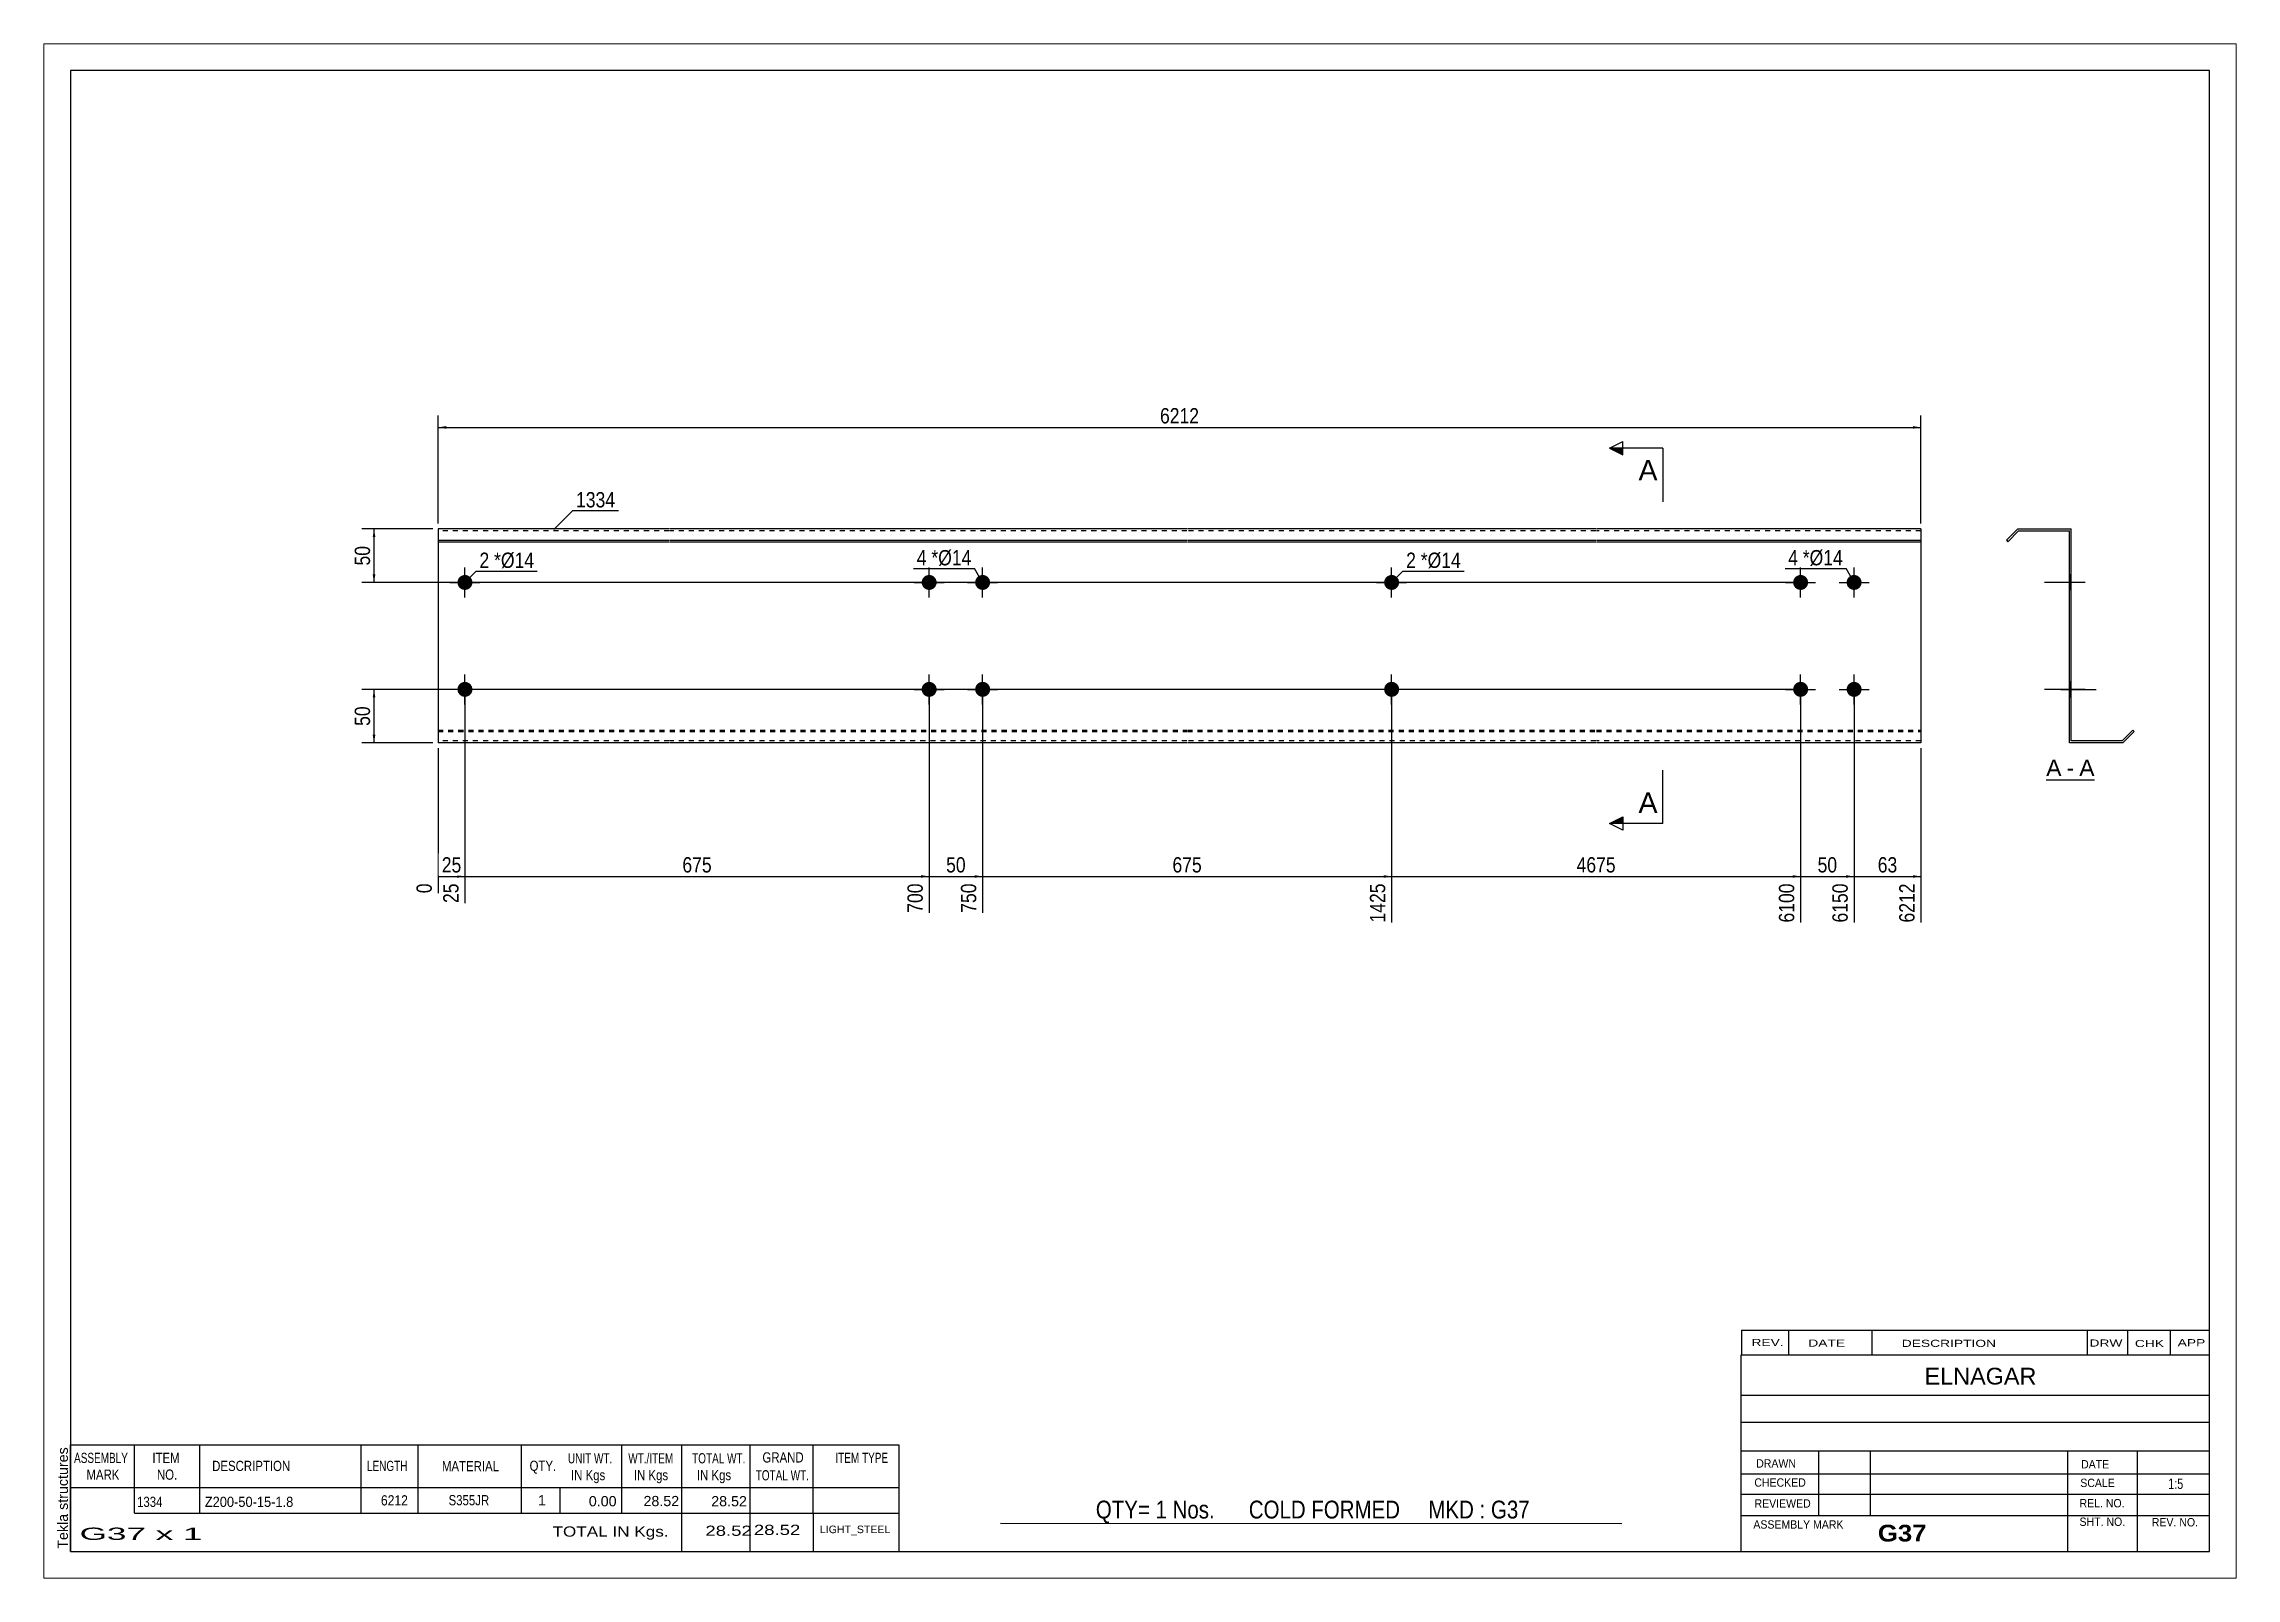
# Paper-space layout 'Layout1' of a CAD drawing. Header units: millimetres. Extents: x 0 to 410, y 0 to 287.
# The model-space entities are those that its viewports show. They can reach past a viewport. Long polylines and large blocks are cut down to what shows.
import ezdxf

# ---------------------------------------------------------------- set-up
doc = ezdxf.new("R2010")
doc.units = ezdxf.units.MM
doc.linetypes.add('DXK_LINE_DOT1', pattern=[1.8814, 0.9407, -0.9407])
doc.layers.add('Viewport layer', color=7, linetype='Continuous', plot=False)
doc.styles.add('Arial', font='ARIAL.TTF', dxfattribs={"height": 0.2})
doc.styles.add('Arial Bold', font='ARIALBD.TTF', dxfattribs={"height": 0.2})
doc.styles.add('Arial Narrow', font='ARIALN.TTF', dxfattribs={"height": 0.2})

# ---------------------------------------------------------------- blocks, each defined once
blk = doc.blocks.new('Unknown-629089689-1553')
at = {"color": 5, "linetype": 'Continuous'}
for p, q in [((331.25, 105.75), (-68.75, 105.75)), ((-68.75, 105.75), (-68.75, -171.25)), ((331.25, -171.25), (331.25, 105.75)), ((-68.75, -171.25), (331.25, -171.25))]:
    blk.add_line(p, q, dxfattribs=at)
at = {"color": 174, "linetype": 'Continuous', "style": 'Arial'}
blk.add_text('Tekla structures', height=1.9102, rotation=90, dxfattribs=at).set_placement((-69.25, -170.75))
blk = doc.blocks.new('Unknown-629089689-12 - 1229')
at = {"color": 7, "linetype": 'Continuous'}
blk.add_line((300.73, -26.95), (309.75, -26.95), dxfattribs=at)
at = {"color": 0, "linetype": 'Continuous'}
blk.add_wipeout([(303.57, -26.2), (303.57, -23), (300.73, -23), (300.73, -26.2)], dxfattribs=at)
blk.add_wipeout([(305.95, -26.2), (305.95, -23), (304.53, -23), (304.53, -26.2)], dxfattribs=at)
at = {"color": 96, "linetype": 'Continuous', "style": 'Arial'}
blk.add_text('A', height=3.06, dxfattribs=at).set_placement((300.73, -26.2))
at = {"color": 0, "linetype": 'Continuous'}
blk.add_wipeout([(309.75, -26.2), (309.75, -23), (306.91, -23), (306.91, -26.2)], dxfattribs=at)
at = {"color": 96, "linetype": 'Continuous', "style": 'Arial'}
for s, p in [('A', (306.91, -26.2)), ('-', (304.53, -26.2))]:
    blk.add_text(s, height=3.06, dxfattribs=at).set_placement(p)
blk = doc.blocks.new('Bolt-629089689-1223 - 1203')
at = {"linetype": 'Continuous'}
blk.add_hatch(color=3, dxfattribs=at).paths.add_polyline_path([(176.91, -10, -1), (179.71, -10, -1)])
at = {"color": 3, "linetype": 'Continuous'}
for p, q in [((178.31, -12.8), (178.31, -7.2)), ((181.11, -10), (175.51, -10))]:
    blk.add_line(p, q, dxfattribs=at)
blk = doc.blocks.new('Part-629089689-1218 - 1203')
at = {"color": 2, "linetype": 'Continuous'}
for p, q in [((0, 20), (0, -20)), ((43.19, 20), (0, 20)), ((0, 17.88), (43.19, 17.88)), ((0, 17.62), (43.19, 17.62)), ((140.02, 20), (43.29, 20)), ((43.29, 17.88), (140.02, 17.88)), ((43.29, 17.62), (140.02, 17.62)), ((216.5, 20), (140.12, 20)), ((140.12, 17.88), (216.5, 17.88)), ((140.12, 17.62), (216.5, 17.62)), ((277.3, 20), (216.6, 20)), ((216.6, 17.88), (277.3, 17.88)), ((216.6, 17.62), (277.3, 17.62)), ((277.3, 20), (277.3, -20)), ((43.19, -20), (0, -20)), ((140.02, -20), (43.29, -20)), ((216.5, -20), (140.12, -20)), ((277.3, -20), (216.6, -20))]:
    blk.add_line(p, q, dxfattribs=at)
at = {"color": 7, "linetype": 'DXK_LINE_DOT1'}
for p, q in [((43.19, 19.64), (0, 19.64)), ((140.02, 19.64), (43.29, 19.64)), ((216.5, 19.64), (140.12, 19.64)), ((277.3, 19.64), (216.6, 19.64)), ((0, -17.62), (43.19, -17.62)), ((0, -17.88), (43.19, -17.88)), ((43.19, -19.64), (0, -19.64)), ((43.29, -17.62), (140.02, -17.62)), ((43.29, -17.88), (140.02, -17.88)), ((140.02, -19.64), (43.29, -19.64)), ((140.12, -17.62), (216.5, -17.62)), ((140.12, -17.88), (216.5, -17.88)), ((216.5, -19.64), (140.12, -19.64)), ((216.6, -17.62), (277.3, -17.62)), ((216.6, -17.88), (277.3, -17.88)), ((277.3, -19.64), (216.6, -19.64))]:
    blk.add_line(p, q, dxfattribs=at)
blk = doc.blocks.new('Bolt-629089689-1219 - 1203')
at = {"linetype": 'Continuous'}
for points in [[(253.4, 10, -1), (256.2, 10, -1)], [(263.4, 10, -1), (266.2, 10, -1)], [(253.4, -10, -1), (256.2, -10, -1)], [(263.4, -10, -1), (266.2, -10, -1)]]:
    blk.add_hatch(color=3, dxfattribs=at).paths.add_polyline_path(points)
at = {"color": 3, "linetype": 'Continuous'}
for p, q in [((254.8, 7.2), (254.8, 12.8)), ((264.8, 7.2), (264.8, 12.8)), ((252, 10), (257.6, 10)), ((262, 10), (267.6, 10)), ((254.8, -12.8), (254.8, -7.2)), ((264.8, -12.8), (264.8, -7.2)), ((252, -10), (257.6, -10)), ((262, -10), (267.6, -10))]:
    blk.add_line(p, q, dxfattribs=at)
blk = doc.blocks.new('Bolt-629089689-1220 - 1203')
at = {"linetype": 'Continuous'}
for points in [[(90.42, 10, -1), (93.22, 10, -1)], [(100.42, 10, -1), (103.22, 10, -1)], [(90.42, -10, -1), (93.22, -10, -1)], [(100.42, -10, -1), (103.22, -10, -1)]]:
    blk.add_hatch(color=3, dxfattribs=at).paths.add_polyline_path(points)
at = {"color": 3, "linetype": 'Continuous'}
for p, q in [((91.82, 7.2), (91.82, 12.8)), ((101.82, 7.2), (101.82, 12.8)), ((89.02, 10), (94.62, 10)), ((99.02, 10), (104.62, 10)), ((91.82, -12.8), (91.82, -7.2)), ((101.82, -12.8), (101.82, -7.2)), ((89.02, -10), (94.62, -10)), ((99.02, -10), (104.62, -10))]:
    blk.add_line(p, q, dxfattribs=at)
blk = doc.blocks.new('Bolt-629089689-1221 - 1203')
at = {"linetype": 'Continuous'}
blk.add_hatch(color=3, dxfattribs=at).paths.add_polyline_path([(3.6, 10, -1), (6.4, 10, -1)])
at = {"color": 3, "linetype": 'Continuous'}
for p, q in [((5, 7.2), (5, 12.8)), ((2.2, 10), (7.8, 10))]:
    blk.add_line(p, q, dxfattribs=at)
blk = doc.blocks.new('Bolt-629089689-1222 - 1203')
at = {"linetype": 'Continuous'}
blk.add_hatch(color=3, dxfattribs=at).paths.add_polyline_path([(176.91, 10, -1), (179.71, 10, -1)])
at = {"color": 3, "linetype": 'Continuous'}
for p, q in [((178.31, 7.2), (178.31, 12.8)), ((175.51, 10), (181.11, 10))]:
    blk.add_line(p, q, dxfattribs=at)
blk = doc.blocks.new('Bolt-629089689-1224 - 1203')
at = {"linetype": 'Continuous'}
blk.add_hatch(color=3, dxfattribs=at).paths.add_polyline_path([(3.6, -10, -1), (6.4, -10, -1)])
at = {"color": 3, "linetype": 'Continuous'}
for p, q in [((5, -12.8), (5, -7.2)), ((7.8, -10), (2.2, -10))]:
    blk.add_line(p, q, dxfattribs=at)
blk = doc.blocks.new('Bolt-629089689-1232 - 1229')
at = {"linetype": 'Continuous'}
for points in [[(305.06, 11.4), (305.06, 8.6), (305.42, 8.6), (305.42, 11.4)], [(305.06, 11.4), (305.06, 8.6), (305.42, 8.6), (305.42, 11.4)], [(305.06, -8.6), (305.06, -11.4), (305.42, -11.4), (305.42, -8.6)], [(305.06, -8.6), (305.06, -11.4), (305.42, -11.4), (305.42, -8.6)]]:
    blk.add_hatch(color=3, dxfattribs=at).paths.add_polyline_path(points)
at = {"color": 3, "linetype": 'Continuous'}
for p, q in [((308.02, 10), (300.42, 10)), ((308.02, 10), (300.42, 10)), ((305.42, 11.4), (305.06, 11.4)), ((305.42, 11.4), (305.06, 11.4)), ((305.42, 8.6), (305.06, 8.6)), ((305.42, 8.6), (305.06, 8.6)), ((308.02, -10), (300.42, -10)), ((308.02, -10), (300.42, -10)), ((305.42, -8.6), (305.06, -8.6)), ((305.42, -8.6), (305.06, -8.6)), ((305.42, -11.4), (305.06, -11.4)), ((305.42, -11.4), (305.06, -11.4))]:
    blk.add_line(p, q, dxfattribs=at)
blk = doc.blocks.new('Part-629089689-1231 - 1229')
at = {"color": 2, "linetype": 'Continuous'}
for p, q in [((295.42, 20), (293.3, 17.88)), ((293.3, 17.88), (293.55, 17.62)), ((293.55, 17.62), (295.57, 19.64)), ((295.42, 20), (305.42, 20)), ((295.57, 19.64), (305.06, 19.64)), ((305.06, -20), (305.06, 19.64)), ((305.42, -19.64), (305.42, 20)), ((315.06, -20), (305.06, -20)), ((314.91, -19.64), (305.42, -19.64)), ((314.91, -19.64), (316.93, -17.62)), ((315.06, -20), (317.18, -17.88)), ((317.18, -17.88), (316.93, -17.62))]:
    blk.add_line(p, q, dxfattribs=at)
blk = doc.blocks.new('Bolt-629089689-1233 - 1229')
at = {"linetype": 'Continuous'}
for points in [[(305.06, 11.4), (305.06, 8.6), (305.42, 8.6), (305.42, 11.4)], [(305.06, 11.4), (305.06, 8.6), (305.42, 8.6), (305.42, 11.4)], [(305.06, -8.6), (305.06, -11.4), (305.42, -11.4), (305.42, -8.6)], [(305.06, -8.6), (305.06, -11.4), (305.42, -11.4), (305.42, -8.6)]]:
    blk.add_hatch(color=3, dxfattribs=at).paths.add_polyline_path(points)
at = {"color": 3, "linetype": 'Continuous'}
for p, q in [((308.02, 10), (300.42, 10)), ((308.02, 10), (300.42, 10)), ((305.42, 11.4), (305.06, 11.4)), ((305.42, 11.4), (305.06, 11.4)), ((305.42, 8.6), (305.06, 8.6)), ((305.42, 8.6), (305.06, 8.6)), ((308.02, -10), (300.42, -10)), ((308.02, -10), (300.42, -10)), ((305.42, -8.6), (305.06, -8.6)), ((305.42, -8.6), (305.06, -8.6)), ((305.42, -11.4), (305.06, -11.4)), ((305.42, -11.4), (305.06, -11.4))]:
    blk.add_line(p, q, dxfattribs=at)
blk = doc.blocks.new('Bolt-629089689-1234 - 1229')
at = {"linetype": 'Continuous'}
blk.add_hatch(color=3, dxfattribs=at).paths.add_polyline_path([(305.06, 11.4), (305.06, 8.6), (305.42, 8.6), (305.42, 11.4)])
at = {"color": 3, "linetype": 'Continuous'}
for p, q in [((307.32, 10), (300.72, 10)), ((305.42, 11.4), (305.06, 11.4)), ((305.42, 8.6), (305.06, 8.6))]:
    blk.add_line(p, q, dxfattribs=at)
blk = doc.blocks.new('Bolt-629089689-1235 - 1229')
at = {"linetype": 'Continuous'}
blk.add_hatch(color=3, dxfattribs=at).paths.add_polyline_path([(305.06, 11.4), (305.06, 8.6), (305.42, 8.6), (305.42, 11.4)])
at = {"color": 3, "linetype": 'Continuous'}
for p, q in [((307.32, 10), (300.72, 10)), ((305.42, 11.4), (305.06, 11.4)), ((305.42, 8.6), (305.06, 8.6))]:
    blk.add_line(p, q, dxfattribs=at)
blk = doc.blocks.new('Bolt-629089689-1236 - 1229')
at = {"linetype": 'Continuous'}
blk.add_hatch(color=3, dxfattribs=at).paths.add_polyline_path([(305.06, -8.6), (305.06, -11.4), (305.42, -11.4), (305.42, -8.6)])
at = {"color": 3, "linetype": 'Continuous'}
for p, q in [((303.46, -10), (310.06, -10)), ((305.06, -8.6), (305.42, -8.6)), ((305.06, -11.4), (305.42, -11.4))]:
    blk.add_line(p, q, dxfattribs=at)
blk = doc.blocks.new('Bolt-629089689-1237 - 1229')
at = {"linetype": 'Continuous'}
blk.add_hatch(color=3, dxfattribs=at).paths.add_polyline_path([(305.06, -8.6), (305.06, -11.4), (305.42, -11.4), (305.42, -8.6)])
at = {"color": 3, "linetype": 'Continuous'}
for p, q in [((303.46, -10), (310.06, -10)), ((305.06, -8.6), (305.42, -8.6)), ((305.06, -11.4), (305.42, -11.4))]:
    blk.add_line(p, q, dxfattribs=at)
blk = doc.blocks.new('StraightDimension-629089689-1251 - 1203')
at = {"linetype": 'Continuous'}
blk.add_hatch(color=7, dxfattribs=at).paths.add_polyline_path([(3.5, -44.75), (5, -45), (3.5, -45.25)])
at = {"color": 7, "linetype": 'Continuous'}
for p, q in [((5, -11), (5, -49.96)), ((0, -21), (0, -48.13)), ((0, -45), (5, -45))]:
    blk.add_line(p, q, dxfattribs=at)
at = {"color": 0}
blk.add_wipeout([(4.93, -44.85), (4.93, -40.65), (0.07, -40.65), (0.07, -44.85)], dxfattribs=at)
at = {"color": 0, "linetype": 'Continuous'}
blk.add_wipeout([(4.4, -45.7), (0.2, -45.7), (0.2, -50.56), (4.4, -50.56)], dxfattribs=at)
blk.add_wipeout([(-0.6, -45.7), (-4.8, -45.7), (-4.8, -48.73), (-0.6, -48.73)], dxfattribs=at)
at = {"color": 3, "style": 'Arial Narrow'}
blk.add_text('25', height=2.863, dxfattribs=at).set_placement((0.67, -44.25))
at = {"color": 3, "linetype": 'Continuous', "style": 'Arial Narrow'}
for s, height, p in [('0', 2.86, (-1.2, -48.13)), ('25', 2.863, (3.8, -49.96))]:
    blk.add_text(s, height=height, rotation=90.0002, dxfattribs=at).set_placement(p)
blk = doc.blocks.new('StraightDimension-629089689-1246 - 1203')
at = {"linetype": 'Continuous'}
blk.add_hatch(color=7, dxfattribs=at).paths.add_polyline_path([(263.3, -44.75), (264.8, -45), (263.3, -45.25)])
at = {"color": 7, "linetype": 'Continuous'}
for p, q in [((254.8, -11), (254.8, -53.61)), ((264.8, -11), (264.8, -53.61)), ((254.8, -45), (264.8, -45))]:
    blk.add_line(p, q, dxfattribs=at)
at = {"color": 0}
blk.add_wipeout([(262.23, -44.85), (262.23, -40.65), (257.37, -40.65), (257.37, -44.85)], dxfattribs=at)
at = {"color": 0, "linetype": 'Continuous'}
blk.add_wipeout([(264.2, -45.7), (260, -45.7), (260, -54.21), (264.2, -54.21)], dxfattribs=at)
at = {"color": 3, "style": 'Arial Narrow'}
blk.add_text('50', height=2.863, dxfattribs=at).set_placement((257.97, -44.25))
at = {"color": 3, "linetype": 'Continuous', "style": 'Arial Narrow'}
blk.add_text('6150', height=2.863, rotation=90.0002, dxfattribs=at).set_placement((263.6, -53.61))
blk = doc.blocks.new('StraightDimension-629089689-1245 - 1203')
at = {"linetype": 'Continuous'}
blk.add_hatch(color=7, dxfattribs=at).paths.add_polyline_path([(275.8, -44.75), (277.3, -45), (275.8, -45.25)])
at = {"color": 7, "linetype": 'Continuous'}
for p, q in [((264.8, -11), (264.8, -53.61)), ((277.3, -21), (277.3, -53.61)), ((264.8, -45), (277.3, -45))]:
    blk.add_line(p, q, dxfattribs=at)
at = {"color": 0}
blk.add_wipeout([(273.48, -44.85), (273.48, -40.65), (268.62, -40.65), (268.62, -44.85)], dxfattribs=at)
at = {"color": 0, "linetype": 'Continuous'}
blk.add_wipeout([(276.7, -45.7), (272.5, -45.7), (272.5, -54.21), (276.7, -54.21)], dxfattribs=at)
at = {"color": 3, "style": 'Arial Narrow'}
blk.add_text('63', height=2.863, dxfattribs=at).set_placement((269.22, -44.25))
at = {"color": 3, "linetype": 'Continuous', "style": 'Arial Narrow'}
blk.add_text('6212', height=2.863, rotation=90.0002, dxfattribs=at).set_placement((276.1, -53.61))
blk = doc.blocks.new('StraightDimension-629089689-1247 - 1203')
at = {"linetype": 'Continuous'}
blk.add_hatch(color=7, dxfattribs=at).paths.add_polyline_path([(253.3, -44.75), (254.8, -45), (253.3, -45.25)])
at = {"color": 7, "linetype": 'Continuous'}
for p, q in [((178.31, -11), (178.31, -53.61)), ((254.8, -11), (254.8, -53.61)), ((178.31, -45), (254.8, -45))]:
    blk.add_line(p, q, dxfattribs=at)
at = {"color": 0}
blk.add_wipeout([(220.81, -44.85), (220.81, -40.65), (212.3, -40.65), (212.3, -44.85)], dxfattribs=at)
at = {"color": 0, "linetype": 'Continuous'}
blk.add_wipeout([(254.2, -45.7), (250, -45.7), (250, -54.21), (254.2, -54.21)], dxfattribs=at)
at = {"color": 3, "style": 'Arial Narrow'}
blk.add_text('4675', height=2.863, dxfattribs=at).set_placement((212.9, -44.25))
at = {"color": 3, "linetype": 'Continuous', "style": 'Arial Narrow'}
blk.add_text('6100', height=2.863, rotation=90.0002, dxfattribs=at).set_placement((253.6, -53.61))
blk = doc.blocks.new('StraightDimension-629089689-1248 - 1203')
at = {"linetype": 'Continuous'}
blk.add_hatch(color=7, dxfattribs=at).paths.add_polyline_path([(176.81, -44.75), (178.31, -45), (176.81, -45.25)])
at = {"color": 7, "linetype": 'Continuous'}
for p, q in [((101.82, -11), (101.82, -51.78)), ((178.31, -11), (178.31, -53.61)), ((101.82, -45), (178.31, -45))]:
    blk.add_line(p, q, dxfattribs=at)
at = {"color": 0}
blk.add_wipeout([(143.41, -44.85), (143.41, -40.65), (136.72, -40.65), (136.72, -44.85)], dxfattribs=at)
at = {"color": 0, "linetype": 'Continuous'}
blk.add_wipeout([(177.71, -45.7), (173.51, -45.7), (173.51, -54.21), (177.71, -54.21)], dxfattribs=at)
at = {"color": 3, "style": 'Arial Narrow'}
blk.add_text('675', height=2.863, dxfattribs=at).set_placement((137.32, -44.25))
at = {"color": 3, "linetype": 'Continuous', "style": 'Arial Narrow'}
blk.add_text('1425', height=2.863, rotation=90.0002, dxfattribs=at).set_placement((177.11, -53.61))
blk = doc.blocks.new('StraightDimension-629089689-1249 - 1203')
at = {"linetype": 'Continuous'}
blk.add_hatch(color=7, dxfattribs=at).paths.add_polyline_path([(100.32, -44.75), (101.82, -45), (100.32, -45.25)])
at = {"color": 7, "linetype": 'Continuous'}
for p, q in [((91.82, -11), (91.82, -51.78)), ((101.82, -11), (101.82, -51.78)), ((91.82, -45), (101.82, -45))]:
    blk.add_line(p, q, dxfattribs=at)
at = {"color": 0}
blk.add_wipeout([(99.25, -44.85), (99.25, -40.65), (94.39, -40.65), (94.39, -44.85)], dxfattribs=at)
at = {"color": 0, "linetype": 'Continuous'}
blk.add_wipeout([(101.22, -45.7), (97.02, -45.7), (97.02, -52.38), (101.22, -52.38)], dxfattribs=at)
at = {"color": 3, "style": 'Arial Narrow'}
blk.add_text('50', height=2.863, dxfattribs=at).set_placement((94.99, -44.25))
at = {"color": 3, "linetype": 'Continuous', "style": 'Arial Narrow'}
blk.add_text('750', height=2.863, rotation=90.0002, dxfattribs=at).set_placement((100.62, -51.78))
blk = doc.blocks.new('StraightDimension-629089689-1250 - 1203')
at = {"linetype": 'Continuous'}
blk.add_hatch(color=7, dxfattribs=at).paths.add_polyline_path([(90.32, -44.75), (91.82, -45), (90.32, -45.25)])
at = {"color": 7, "linetype": 'Continuous'}
for p, q in [((5, -11), (5, -49.96)), ((91.82, -11), (91.82, -51.78)), ((5, -45), (91.82, -45))]:
    blk.add_line(p, q, dxfattribs=at)
at = {"color": 0}
blk.add_wipeout([(51.75, -44.85), (51.75, -40.65), (45.07, -40.65), (45.07, -44.85)], dxfattribs=at)
at = {"color": 0, "linetype": 'Continuous'}
blk.add_wipeout([(91.22, -45.7), (87.02, -45.7), (87.02, -52.38), (91.22, -52.38)], dxfattribs=at)
at = {"color": 3, "style": 'Arial Narrow'}
blk.add_text('675', height=2.863, dxfattribs=at).set_placement((45.67, -44.25))
at = {"color": 3, "linetype": 'Continuous', "style": 'Arial Narrow'}
blk.add_text('700', height=2.863, rotation=90.0002, dxfattribs=at).set_placement((90.62, -51.78))
blk = doc.blocks.new('StraightDimension-629089689-1278 - 1203')
at = {"linetype": 'Continuous'}
for points in [[(-12.25, 18.5), (-12, 20), (-11.75, 18.5)], [(-11.75, 11.5), (-12, 10), (-12.25, 11.5)]]:
    blk.add_hatch(color=7, dxfattribs=at).paths.add_polyline_path(points)
at = {"color": 7, "linetype": 'Continuous'}
for p, q in [((-1, 20), (-14.25, 20)), ((-12, 10), (-12, 20)), ((253.8, 10), (-14.25, 10))]:
    blk.add_line(p, q, dxfattribs=at)
at = {"color": 0}
blk.add_wipeout([(-12.15, 17.43), (-16.35, 17.43), (-16.35, 12.57), (-12.15, 12.57)], dxfattribs=at)
at = {"color": 3, "style": 'Arial Narrow'}
blk.add_text('50', height=2.863, rotation=90.0002, dxfattribs=at).set_placement((-12.75, 13.17))
blk = doc.blocks.new('StraightDimension-629089689-1286 - 1203')
at = {"linetype": 'Continuous'}
for points in [[(-12.25, -11.5), (-12, -10), (-11.75, -11.5)], [(-11.75, -18.5), (-12, -20), (-12.25, -18.5)]]:
    blk.add_hatch(color=7, dxfattribs=at).paths.add_polyline_path(points)
at = {"color": 7, "linetype": 'Continuous'}
for p, q in [((253.8, -10), (-14.25, -10)), ((-12, -20), (-12, -10)), ((-1, -20), (-14.25, -20))]:
    blk.add_line(p, q, dxfattribs=at)
at = {"color": 0}
blk.add_wipeout([(-12.15, -12.57), (-16.35, -12.57), (-16.35, -17.43), (-12.15, -17.43)], dxfattribs=at)
at = {"color": 3, "style": 'Arial Narrow'}
blk.add_text('50', height=2.863, rotation=90.0002, dxfattribs=at).set_placement((-12.75, -16.83))
blk = doc.blocks.new('StraightDimension-629089689-1294 - 1203')
at = {"linetype": 'Continuous'}
for points in [[(1.5, 38.75), (0, 39), (1.5, 39.25)], [(275.8, 39.25), (277.3, 39), (275.8, 38.75)]]:
    blk.add_hatch(color=7, dxfattribs=at).paths.add_polyline_path(points)
at = {"color": 7, "linetype": 'Continuous'}
for p, q in [((0, 21), (0, 41.25)), ((277.3, 21), (277.3, 41.25)), ((0, 39), (277.3, 39))]:
    blk.add_line(p, q, dxfattribs=at)
at = {"color": 0}
blk.add_wipeout([(142.91, 39.15), (142.91, 43.35), (134.39, 43.35), (134.39, 39.15)], dxfattribs=at)
at = {"color": 3, "style": 'Arial Narrow'}
blk.add_text('6212', height=2.863, dxfattribs=at).set_placement((134.99, 39.75))
blk = doc.blocks.new('CBS_BOM-629089689-1572')
at = {"color": 7, "linetype": 'Continuous'}
for p, q in [((-68.78, -159.28), (-68.78, -151.28)), ((-68.78, -151.28), (86.14, -151.28)), ((-56.78, -159.28), (-56.78, -151.28)), ((-44.59, -159.28), (-44.59, -151.28)), ((-14.43, -159.28), (-14.43, -151.28)), ((-3.75, -159.28), (-3.75, -151.28)), ((15.57, -159.28), (15.57, -151.28)), ((34.37, -159.28), (34.37, -151.28)), ((45.58, -159.28), (45.58, -151.28)), ((58.37, -159.28), (58.37, -151.28)), ((70.12, -159.28), (70.12, -151.28)), ((86.14, -151.29), (86.14, -159.27)), ((-68.78, -159.28), (86.14, -159.28)), ((-68.78, -164.08), (-68.78, -159.28)), ((-56.78, -164.08), (-56.78, -159.28)), ((-44.59, -164.08), (-44.59, -159.28)), ((-14.43, -164.08), (-14.43, -159.28)), ((-3.75, -164.08), (-3.75, -159.28)), ((15.57, -164.08), (15.57, -159.28)), ((22.83, -164.08), (22.83, -159.28)), ((34.37, -164.08), (34.37, -159.28)), ((45.58, -164.08), (45.58, -159.28)), ((58.37, -164.08), (58.37, -159.28)), ((70.14, -164.08), (70.14, -159.28)), ((86.14, -159.28), (86.14, -164.08)), ((-68.78, -171.28), (-68.78, -164.1)), ((-56.78, -164.08), (86.14, -164.08)), ((45.58, -171.28), (45.58, -164.1)), ((58.37, -171.28), (58.37, -164.1)), ((70.18, -171.28), (70.18, -164.1)), ((86.14, -164.08), (86.14, -171.28)), ((-68.78, -171.28), (86.14, -171.28))]:
    blk.add_line(p, q, dxfattribs=at)
at = {"color": 3, "linetype": 'Continuous', "style": 'Arial'}
for s, height, width, p in [('ASSEMBLY', 1.91, 0.7, (-68.1, -154.71)), ('ITEM', 1.91, 0.8, (-53.45, -154.71)), ('DESCRIPTION', 1.9102, 0.8, (-42.27, -156.21)), ('LENGTH', 1.91, 0.7, (-13.32, -156.21)), ('MATERIAL', 1.91, 0.8, (0.7, -156.26)), ('QTY.', 1.91, 0.8, (17.09, -156.18)), ('UNIT WT.', 1.91, 0.7, (24.26, -154.78)), ('WT./ITEM', 1.91, 0.7, (35.55, -154.78)), ('TOTAL WT.', 1.91, 0.7, (47.49, -154.78)), ('GRAND', 1.91, 0.8, (60.64, -154.62)), ('ITEM TYPE', 1.91, 0.7, (74.28, -154.7)), ('MARK', 1.91, 0.8, (-65.78, -157.84)), ('NO.', 1.91, 0.8, (-52.6, -157.84)), ('IN Kgs', 1.91, 0.8, (24.84, -157.92)), ('IN Kgs', 1.91, 0.8, (36.59, -157.92)), ('IN Kgs', 1.91, 0.8, (48.38, -157.92)), ('TOTAL WT.', 1.91, 0.7, (59.38, -157.96))]:
    blk.add_text(s, height=height, dxfattribs=dict(at, width=width)).set_placement(p)
at = {"color": 7, "linetype": 'Continuous', "style": 'Arial'}
for s, height, width, p in [('1334', 1.91, 0.8, (-56.32, -162.93)), ('Z200-50-15-1.8', 1.9102, 0.9, (-43.65, -162.93)), ('6212', 1.91, 0.85, (-10.71, -162.65)), ('S355JR', 1.91, 0.8, (1.94, -162.62))]:
    blk.add_text(s, height=height, dxfattribs=dict(at, width=width)).set_placement(p)
for s, p in [('1', (18.66, -162.62)), ('0.00', (28.17, -162.81)), ('28.52', (38.39, -162.78)), ('28.52', (51.06, -162.81))]:
    blk.add_text(s, height=1.91, dxfattribs=at).set_placement(p)
at = {"color": 6, "linetype": 'Continuous', "style": 'Arial'}
for s, height, width, p in [('G37 x 1', 2.292, 2.05, (-67.06, -169.09)), ('TOTAL IN Kgs.', 1.9102, 1.2, (21.38, -168.48)), ('28.52', 1.91, 1.3, (49.97, -168.33)), ('28.52', 1.91, 1.3, (59.04, -168.17))]:
    blk.add_text(s, height=height, dxfattribs=dict(at, width=width)).set_placement(p)
blk.add_text('LIGHT_STEEL', height=1.4135, dxfattribs=at).set_placement((71.39, -167.83))
blk = doc.blocks.new('CBS_CALLOFF-629089689-1573')
at = {"color": 7, "linetype": 'Continuous'}
blk.add_line((105.13, -165.98), (221.36, -166), dxfattribs=at)
at = {"color": 3, "linetype": 'Continuous', "style": 'Arial Narrow'}
blk.add_text('QTY= 1 Nos.      COLD FORMED     MKD : G37', height=3.3405, dxfattribs=at).set_placement((122.99, -165.09))
blk = doc.blocks.new('CBS_NAME_BLOG-629089689-1574')
at = {"color": 7, "linetype": 'Continuous'}
for p, q in [((243.66, -134.5), (331.18, -134.5)), ((243.66, -171.21), (243.66, -134.5)), ((243.66, -142.04), (331.18, -142.04)), ((243.73, -147.09), (331.25, -147.09)), ((243.66, -152.46), (331.18, -152.46)), ((258.18, -164.57), (258.18, -152.47)), ((267.87, -164.54), (267.87, -152.47)), ((304.78, -171.21), (304.78, -152.48)), ((317.83, -171.21), (317.83, -152.47)), ((243.67, -156.76), (331.25, -156.74)), ((243.66, -160.51), (331.18, -160.51)), ((243.66, -164.55), (331.18, -164.55)), ((243.66, -171.25), (331.25, -171.25))]:
    blk.add_line(p, q, dxfattribs=at)
at = {"color": 3, "linetype": 'Continuous', "style": 'Arial'}
blk.add_text('ELNAGAR', height=3.133, dxfattribs=at).set_placement((277.98, -140.03))
at = {"color": 3, "linetype": 'Continuous'}
for s, height, style, width, p in [('DRAWN', 1.566, 'Arial', 0.9, (246.49, -155.57)), ('DATE', 1.566, 'Arial', 0.9, (307.25, -155.73)), ('CHECKED', 1.566, 'Arial', 0.9, (246.14, -159.14)), ('SCALE', 1.566, 'Arial', 0.9, (307.1, -159.21)), ('1:5', 1.957, 'Arial Narrow', 0.9, (323.55, -159.57)), ('REVIEWED', 1.566, 'Arial', 0.9, (246.18, -163.06)), ('REL. NO.', 1.566, 'Arial', 0.9, (306.96, -163.01)), ('ASSEMBLY MARK', 1.5663, 'Arial', 0.9, (245.96, -166.99)), ('G37', 3.131, 'Arial Bold', 1.1, (269.24, -169.39)), ('SHT. NO.', 1.566, 'Arial', 0.9, (306.96, -166.48)), ('REV. NO.', 1.566, 'Arial', 0.9, (320.48, -166.57))]:
    blk.add_text(s, height=height, dxfattribs=dict(at, style=style, width=width)).set_placement(p)
blk = doc.blocks.new('CBS_REVISION-629089689-1575')
at = {"color": 7, "linetype": 'Continuous'}
for p, q in [((243.74, -129.87), (331.24, -129.87)), ((243.74, -129.87), (243.74, -134.5)), ((252.54, -129.87), (252.54, -134.5)), ((268.13, -129.87), (268.13, -134.44)), ((308.39, -129.87), (308.39, -134.5)), ((315.93, -129.87), (315.93, -134.5)), ((323.88, -129.87), (323.88, -134.5)), ((243.74, -134.5), (331.24, -134.5))]:
    blk.add_line(p, q, dxfattribs=at)
at = {"color": 7, "style": 'Arial Narrow', "width": 1.7}
for s, height, p in [('REV.', 1.326, (245.6, -132.82)), ('DATE', 1.326, (256.23, -132.94)), ('DESCRIPTION', 1.3257, (273.71, -132.99)), ('DRW', 1.326, (308.82, -132.93)), ('CHK', 1.326, (317.31, -133.02)), ('APP', 1.326, (325.31, -132.87))]:
    blk.add_text(s, height=height, dxfattribs=at).set_placement(p)
blk = doc.blocks.new('Mark-629089689-1297 - 1203')
at = {"color": 0}
blk.add_wipeout([(33.09, 24.04), (33.09, 27.04), (25.78, 27.04), (25.78, 24.04)], dxfattribs=at)
blk.add_wipeout([(33.09, 24.04), (33.09, 27.04), (25.78, 27.04), (25.78, 24.04)], dxfattribs=at)
at = {"color": 7, "linetype": 'Continuous'}
for p, q in [((21.65, 19.9), (25.18, 23.44)), ((25.18, 23.44), (33.69, 23.44))]:
    blk.add_line(p, q, dxfattribs=at)
at = {"color": 3, "style": 'Arial Narrow'}
blk.add_text('1334', height=2.863, dxfattribs=at).set_placement((25.78, 24.04))
blk = doc.blocks.new('MarkSet-629089689-1308 - 1203')
at = {"color": 0}
blk.add_wipeout([(9.55, 12.72), (9.55, 15.72), (7.72, 15.72), (7.72, 12.72)], dxfattribs=at)
blk.add_wipeout([(9.55, 12.72), (9.55, 15.72), (7.72, 15.72), (7.72, 12.72)], dxfattribs=at)
at = {"color": 7, "linetype": 'Continuous'}
blk.add_line((5, 10), (7.12, 12.12), dxfattribs=at)
at = {"color": 0}
blk.add_wipeout([(11.73, 12.72), (11.73, 15.72), (10.45, 15.72), (10.45, 12.72)], dxfattribs=at)
blk.add_wipeout([(11.73, 12.72), (11.73, 15.72), (10.45, 15.72), (10.45, 12.72)], dxfattribs=at)
at = {"color": 3, "style": 'Arial Narrow'}
blk.add_text('2', height=2.86, dxfattribs=at).set_placement((7.72, 12.72))
at = {"color": 0}
blk.add_wipeout([(17.94, 12.72), (17.94, 15.72), (11.73, 15.72), (11.73, 12.72)], dxfattribs=at)
blk.add_wipeout([(17.94, 12.72), (17.94, 15.72), (11.73, 15.72), (11.73, 12.72)], dxfattribs=at)
at = {"color": 7, "linetype": 'Continuous'}
blk.add_line((7.12, 12.12), (18.54, 12.12), dxfattribs=at)
at = {"color": 3, "style": 'Arial Narrow'}
for s, height, p in [('*', 2.86, (10.45, 12.72)), ('Ø14', 2.863, (11.73, 12.72))]:
    blk.add_text(s, height=height, dxfattribs=at).set_placement(p)
blk = doc.blocks.new('SectionMark-629089689-1243 - 1203')
at = {"linetype": 'Continuous'}
for points in [[(221.54, 35.1), (221.54, 33.85), (219.04, 35.1)], [(221.54, -33.85), (221.54, -35.1), (219.04, -35.1)]]:
    blk.add_hatch(color=30, dxfattribs=at).paths.add_polyline_path(points)
at = {"color": 30, "linetype": 'Continuous'}
for p, q in [((219.04, 35.1), (221.54, 36.35)), ((219.04, 35.1), (221.54, 33.85)), ((221.54, 33.85), (221.54, 36.35)), ((219.04, -35.1), (221.54, -33.85)), ((221.54, -36.35), (219.04, -35.1)), ((221.54, -33.85), (221.54, -36.35))]:
    blk.add_line(p, q, dxfattribs=at)
at = {"color": 0, "linetype": 'Continuous'}
for points in [[(228.04, 29.1), (228.04, 33.1), (224.48, 33.1), (224.48, 29.1)], [(228.04, -33.1), (228.04, -29.1), (224.48, -29.1), (224.48, -33.1)]]:
    blk.add_wipeout(points, dxfattribs=at)
at = {"color": 30, "linetype": 'Continuous'}
for p, q in [((229.04, 35.1), (219.04, 35.1)), ((229.04, 35.1), (229.04, 25.1)), ((229.04, -35.1), (229.04, -25.1)), ((229.04, -35.1), (219.04, -35.1))]:
    blk.add_line(p, q, dxfattribs=at)
at = {"color": 96, "linetype": 'Continuous', "style": 'Arial'}
for p in [(224.48, 29.1), (224.48, -33.1)]:
    blk.add_text('A', height=3.82, dxfattribs=at).set_placement(p)
blk = doc.blocks.new('MarkSet-629089689-1313 - 1203')
at = {"color": 0}
blk.add_wipeout([(182.86, 12.72), (182.86, 15.72), (181.03, 15.72), (181.03, 12.72)], dxfattribs=at)
blk.add_wipeout([(182.86, 12.72), (182.86, 15.72), (181.03, 15.72), (181.03, 12.72)], dxfattribs=at)
at = {"color": 7, "linetype": 'Continuous'}
blk.add_line((178.31, 10), (180.43, 12.12), dxfattribs=at)
at = {"color": 0}
blk.add_wipeout([(185.04, 12.72), (185.04, 15.72), (183.76, 15.72), (183.76, 12.72)], dxfattribs=at)
blk.add_wipeout([(185.04, 12.72), (185.04, 15.72), (183.76, 15.72), (183.76, 12.72)], dxfattribs=at)
at = {"color": 3, "style": 'Arial Narrow'}
blk.add_text('2', height=2.86, dxfattribs=at).set_placement((181.03, 12.72))
at = {"color": 0}
blk.add_wipeout([(191.25, 12.72), (191.25, 15.72), (185.04, 15.72), (185.04, 12.72)], dxfattribs=at)
blk.add_wipeout([(191.25, 12.72), (191.25, 15.72), (185.04, 15.72), (185.04, 12.72)], dxfattribs=at)
at = {"color": 7, "linetype": 'Continuous'}
blk.add_line((180.43, 12.12), (191.85, 12.12), dxfattribs=at)
at = {"color": 3, "style": 'Arial Narrow'}
for s, height, p in [('*', 2.86, (183.76, 12.72)), ('Ø14', 2.863, (185.04, 12.72))]:
    blk.add_text(s, height=height, dxfattribs=at).set_placement(p)
blk = doc.blocks.new('Mark-629089689-1316 - 1203')
at = {"color": 0}
blk.add_wipeout([(254.31, 13.2), (254.31, 16.2), (252.48, 16.2), (252.48, 13.2)], dxfattribs=at)
blk.add_wipeout([(254.31, 13.2), (254.31, 16.2), (252.48, 16.2), (252.48, 13.2)], dxfattribs=at)
blk.add_wipeout([(256.48, 13.2), (256.48, 16.2), (255.21, 16.2), (255.21, 13.2)], dxfattribs=at)
blk.add_wipeout([(256.48, 13.2), (256.48, 16.2), (255.21, 16.2), (255.21, 13.2)], dxfattribs=at)
at = {"color": 3, "style": 'Arial Narrow'}
blk.add_text('4', height=2.86, dxfattribs=at).set_placement((252.48, 13.2))
at = {"color": 0}
blk.add_wipeout([(262.7, 13.2), (262.7, 16.2), (256.48, 16.2), (256.48, 13.2)], dxfattribs=at)
blk.add_wipeout([(262.7, 13.2), (262.7, 16.2), (256.48, 16.2), (256.48, 13.2)], dxfattribs=at)
at = {"color": 7, "linetype": 'Continuous'}
for p in [(251.88, 12.6), (264.8, 10)]:
    blk.add_line(p, (263.3, 12.6), dxfattribs=at)
at = {"color": 3, "style": 'Arial Narrow'}
for s, height, p in [('*', 2.86, (255.21, 13.2)), ('Ø14', 2.863, (256.48, 13.2))]:
    blk.add_text(s, height=height, dxfattribs=at).set_placement(p)
blk = doc.blocks.new('Mark-629089689-1317 - 1203')
at = {"color": 0}
blk.add_wipeout([(91.33, 13.2), (91.33, 16.2), (89.5, 16.2), (89.5, 13.2)], dxfattribs=at)
blk.add_wipeout([(91.33, 13.2), (91.33, 16.2), (89.5, 16.2), (89.5, 13.2)], dxfattribs=at)
blk.add_wipeout([(93.51, 13.2), (93.51, 16.2), (92.23, 16.2), (92.23, 13.2)], dxfattribs=at)
blk.add_wipeout([(93.51, 13.2), (93.51, 16.2), (92.23, 16.2), (92.23, 13.2)], dxfattribs=at)
at = {"color": 3, "style": 'Arial Narrow'}
blk.add_text('4', height=2.86, dxfattribs=at).set_placement((89.5, 13.2))
at = {"color": 0}
blk.add_wipeout([(99.72, 13.2), (99.72, 16.2), (93.51, 16.2), (93.51, 13.2)], dxfattribs=at)
blk.add_wipeout([(99.72, 13.2), (99.72, 16.2), (93.51, 16.2), (93.51, 13.2)], dxfattribs=at)
at = {"color": 7, "linetype": 'Continuous'}
for p in [(88.9, 12.6), (101.82, 10)]:
    blk.add_line(p, (100.32, 12.6), dxfattribs=at)
at = {"color": 3, "style": 'Arial Narrow'}
for s, height, p in [('*', 2.86, (92.23, 13.2)), ('Ø14', 2.863, (93.51, 13.2))]:
    blk.add_text(s, height=height, dxfattribs=at).set_placement(p)

msp = doc.modelspace()

# ---------------------------------------------------------------- block references
for name in ['Unknown-629089689-1553', 'Part-629089689-1218 - 1203', 'Part-629089689-1231 - 1229', 'Bolt-629089689-1221 - 1203', 'Bolt-629089689-1220 - 1203', 'Bolt-629089689-1222 - 1203', 'Bolt-629089689-1219 - 1203', 'Bolt-629089689-1232 - 1229', 'Bolt-629089689-1233 - 1229', 'Bolt-629089689-1234 - 1229', 'Bolt-629089689-1235 - 1229', 'Bolt-629089689-1224 - 1203', 'Bolt-629089689-1223 - 1203', 'Bolt-629089689-1236 - 1229', 'Bolt-629089689-1237 - 1229', 'CBS_REVISION-629089689-1575', 'CBS_NAME_BLOG-629089689-1574', 'CBS_BOM-629089689-1572', 'CBS_CALLOFF-629089689-1573']:
    msp.add_blockref(name, (0, 0))

# ---------------------------------------------------------------- next in the draw order: block references
for name in ['StraightDimension-629089689-1278 - 1203', 'StraightDimension-629089689-1251 - 1203', 'StraightDimension-629089689-1246 - 1203', 'Unknown-629089689-12 - 1229']:
    msp.add_blockref(name, (0, 0))

# ---------------------------------------------------------------- next in the draw order: block references
for name in ['StraightDimension-629089689-1294 - 1203', 'MarkSet-629089689-1308 - 1203', 'Mark-629089689-1317 - 1203', 'MarkSet-629089689-1313 - 1203', 'Mark-629089689-1316 - 1203', 'StraightDimension-629089689-1247 - 1203', 'StraightDimension-629089689-1245 - 1203']:
    msp.add_blockref(name, (0, 0))

# ---------------------------------------------------------------- next in the draw order: block references
for name in ['Mark-629089689-1297 - 1203', 'StraightDimension-629089689-1248 - 1203']:
    msp.add_blockref(name, (0, 0))

# ---------------------------------------------------------------- next in the draw order: block references
msp.add_blockref('StraightDimension-629089689-1249 - 1203', (0, 0))

# ---------------------------------------------------------------- next in the draw order: block references
msp.add_blockref('StraightDimension-629089689-1250 - 1203', (0, 0))

# ---------------------------------------------------------------- next in the draw order: block references
msp.add_blockref('StraightDimension-629089689-1286 - 1203', (0, 0))

# ---------------------------------------------------------------- next in the draw order: block references
msp.add_blockref('SectionMark-629089689-1243 - 1203', (0, 0))

psp = doc.layouts.get("Layout1")

# ---------------------------------------------------------------- viewports
at = {"layer": 'Viewport layer', "view_target_point": (131.25, -32.75)}
psp.add_viewport(center=(205, 143.5), size=(410, 287), view_center_point=(0, 0), view_height=287, dxfattribs=at)

doc.saveas('drawing.dxf')
